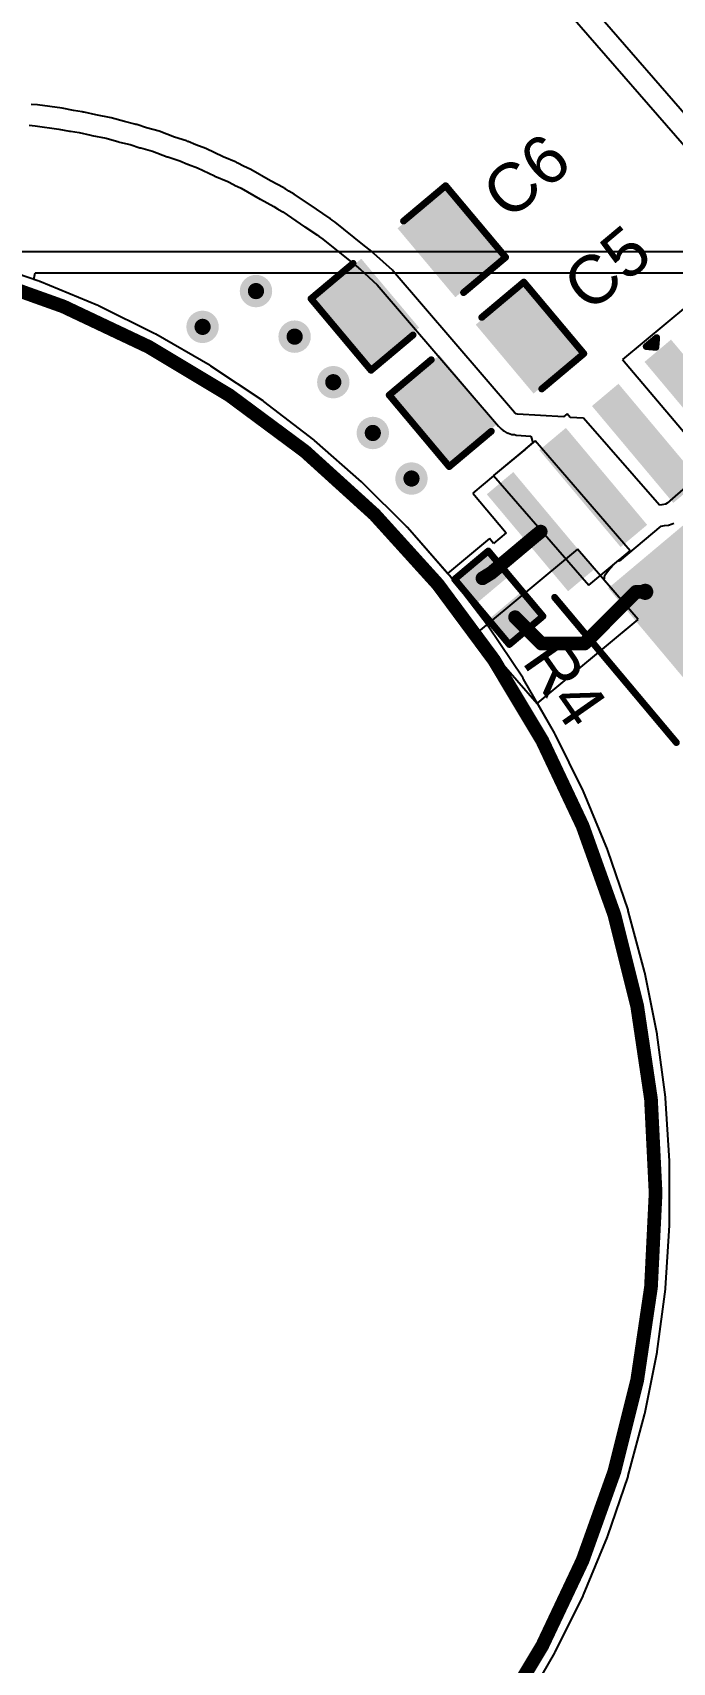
# Model space of a CAD drawing. Header units: inches. Extents: x -29.8 to 50, y -85.1 to 1.6.
# Drawn here: x 16.32 to 28.16, y -53.93 to -23.79 of the extents above; entities that cross this region are included whole.
import ezdxf

# ---------------------------------------------------------------- set-up
doc = ezdxf.new("R2010")
doc.units = ezdxf.units.IN
for name, color, linetype in [('Bottom Layer', 5, 'Continuous'), ('Mechanical 2', 216, 'Continuous'), ('Multi-Layer', 9, 'Continuous'), ('Top Layer', 1, 'Continuous'), ('Top Overlay', 2, 'Continuous'), ('Top Paste', 8, 'Continuous'), ('Top Solder', 216, 'Continuous'), ('Via Holes', 16, 'Continuous')]:
    doc.layers.add(name, color=color, linetype=linetype)
doc.styles.add('Arial', font='', dxfattribs={"height": 0.2})
doc.styles.get('Arial').set_extended_font_data('Arial')

# ---------------------------------------------------------------- blocks, each defined once
blk = doc.blocks.new('8_SO_P____P___17')
at = {"layer": 'Top Layer'}
for points in [[(-3.97500856, 2.15499696), (-1.77500788, 2.15499696), (-1.77500788, 1.65499796), (-3.97500856, 1.65499796)], [(1.7750028, 2.1549995), (3.97500348, 2.1549995), (3.97500348, 1.6550005), (1.7750028, 1.6550005)], [(-1.20000014, 1.54999944), (1.20000014, 1.54999944), (1.20000014, -1.54999944), (-1.20000014, -1.54999944)], [(-3.97500348, 0.8850045799999999), (-1.7750028, 0.8850045799999999), (-1.7750028, 0.38500558), (-3.97500348, 0.38500558)], [(1.77500026, 0.88499696), (3.97500094, 0.88499696), (3.97500094, 0.38499796), (1.77500026, 0.38499796)], [(-3.97500094, -0.38499796), (-1.77500026, -0.38499796), (-1.77500026, -0.88499696), (-3.97500094, -0.88499696)], [(1.7750028, -0.38500558), (3.97500348, -0.38500558), (3.97500348, -0.8850045799999999), (1.7750028, -0.8850045799999999)], [(-3.97500348, -1.6550005), (-1.7750028, -1.6550005), (-1.7750028, -2.1549995), (-3.97500348, -2.1549995)], [(1.77500788, -1.65499796), (3.97500856, -1.65499796), (3.97500856, -2.15499696), (1.77500788, -2.15499696)]]:
    blk.add_hatch(color=1, dxfattribs=at).paths.add_polyline_path(points)
at = {"layer": 'Top Paste'}
for points in [[(-3.97500856, 2.15499696), (-1.77500788, 2.15499696), (-1.77500788, 1.65499796), (-3.97500856, 1.65499796)], [(1.7750028, 2.1549995), (3.97500348, 2.1549995), (3.97500348, 1.6550005), (1.7750028, 1.6550005)], [(-1.20000014, 1.54999944), (1.20000014, 1.54999944), (1.20000014, -1.54999944), (-1.20000014, -1.54999944)], [(-3.97500348, 0.8850045799999999), (-1.7750028, 0.8850045799999999), (-1.7750028, 0.38500558), (-3.97500348, 0.38500558)], [(1.77500026, 0.88499696), (3.97500094, 0.88499696), (3.97500094, 0.38499796), (1.77500026, 0.38499796)], [(-3.97500094, -0.38499796), (-1.77500026, -0.38499796), (-1.77500026, -0.88499696), (-3.97500094, -0.88499696)], [(1.7750028, -0.38500558), (3.97500348, -0.38500558), (3.97500348, -0.8850045799999999), (1.7750028, -0.8850045799999999)], [(-3.97500348, -1.6550005), (-1.7750028, -1.6550005), (-1.7750028, -2.1549995), (-3.97500348, -2.1549995)], [(1.77500788, -1.65499796), (3.97500856, -1.65499796), (3.97500856, -2.15499696), (1.77500788, -2.15499696)]]:
    blk.add_hatch(color=8, dxfattribs=at).paths.add_polyline_path(points)
at = {"layer": 'Top Solder'}
for points in [[(-4.04500842, 2.22499682), (-1.70500802, 2.22499682), (-1.70500802, 1.5849981), (-4.04500842, 1.5849981)], [(1.70500294, 2.22499936), (4.04500334, 2.22499936), (4.04500334, 1.58500064), (1.70500294, 1.58500064)], [(-1.27, 1.6199993), (1.27, 1.6199993), (1.27, -1.6199993), (-1.27, -1.6199993)], [(-4.04500334, 0.9550044400000001), (-1.70500294, 0.9550044400000001), (-1.70500294, 0.31500572), (-4.04500334, 0.31500572)], [(1.7050004, 0.95499682), (4.0450008, 0.95499682), (4.0450008, 0.3149980999999999), (1.7050004, 0.3149980999999999)], [(-4.0450008, -0.3149980999999999), (-1.7050004, -0.3149980999999999), (-1.7050004, -0.95499682), (-4.0450008, -0.95499682)], [(1.70500294, -0.31500572), (4.04500334, -0.31500572), (4.04500334, -0.9550044400000001), (1.70500294, -0.9550044400000001)], [(-4.04500334, -1.58500064), (-1.70500294, -1.58500064), (-1.70500294, -2.22499936), (-4.04500334, -2.22499936)], [(1.70500802, -1.5849981), (4.04500842, -1.5849981), (4.04500842, -2.22499682), (1.70500802, -2.22499682)]]:
    blk.add_hatch(color=216, dxfattribs=at).paths.add_polyline_path(points)
at = {"layer": 'Top Overlay', "const_width": 0.127}
for points in [[(-1.778, 2.4892), (1.72719746, 2.48919746)], [(-4.11619954, 1.91840104), (-4.24319954, 2.04540104)], [(-4.243197, 1.7913985), (-4.24319954, 2.04540104)], [(-4.243197, 1.7913985), (-4.11619954, 1.91840104)], [(-1.778, -2.4892), (1.72720254, -2.48920254)]]:
    blk.add_lwpolyline(points, dxfattribs=at)
at = {"layer": 'Top Overlay', "const_width": 0.0635}
for points in [[(-1.80975, 2.4892, 1), (-1.74625, 2.4892, 1)], [(1.69544746, 2.48919746, 1), (1.75894746, 2.48919746, 1)], [(-4.27494954, 2.04540104, 1), (-4.21144954, 2.04540104, 1)], [(-4.27494954, 2.04540104, 1), (-4.21144954, 2.04540104, 1)], [(-4.274947, 1.7913985, 1), (-4.211447, 1.7913985, 1)], [(-4.274947, 1.7913985, 1), (-4.211447, 1.7913985, 1)], [(-4.14794954, 1.91840104, 1), (-4.08444954, 1.91840104, 1)], [(-4.14794954, 1.91840104, 1), (-4.08444954, 1.91840104, 1)], [(-1.80975, -2.4892, 1), (-1.74625, -2.4892, 1)], [(1.69545254, -2.48920254, 1), (1.75895254, -2.48920254, 1)]]:
    blk.add_lwpolyline(points, format="xyb", close=True, dxfattribs=at)
blk = doc.blocks.new('R___0402_18')
at = {"layer": 'Top Layer'}
for points in [[(-0.6985, -0.3175), (-0.6985, 0.3175), (-0.2412999999999999, 0.3175), (-0.2413, -0.3175)], [(0.2412999999999999, -0.3175), (0.2413, 0.3175), (0.6985, 0.3175), (0.6985, -0.3175)]]:
    blk.add_hatch(color=1, dxfattribs=at).paths.add_polyline_path(points)
at = {"layer": 'Top Paste'}
for points in [[(-0.6985, -0.3175), (-0.6985, 0.3175), (-0.2412999999999999, 0.3175), (-0.2413, -0.3175)], [(0.2412999999999999, -0.3175), (0.2413, 0.3175), (0.6985, 0.3175), (0.6985, -0.3175)]]:
    blk.add_hatch(color=8, dxfattribs=at).paths.add_polyline_path(points)
at = {"layer": 'Top Solder'}
for points in [[(-0.75350116, -0.37250116), (-0.75350116, 0.37250116), (-0.1862988399999999, 0.37250116), (-0.18629884, -0.37250116)], [(0.1862988399999999, -0.37250116), (0.18629884, 0.37250116), (0.75350116, 0.37250116), (0.75350116, -0.37250116)]]:
    blk.add_hatch(color=216, dxfattribs=at).paths.add_polyline_path(points)
at = {"layer": 'Top Overlay'}
for points, const_width in [([(0.7874, 0.4064), (-0.7874, 0.4064)], 0.127), ([(-0.7874, 0.4064), (-0.7874, -0.4064)], 0.127), ([(0.7874, 0.4064), (0.7874, -0.4064)], 0.127), ([(0.7874, -0.4064), (-0.7874, -0.4064)], 0.127), ([(0.8128, -0.4318), (-0.8128, -0.43180254)], 0.0032258)]:
    blk.add_lwpolyline(points, dxfattribs=dict(at, const_width=const_width))
for points, const_width in [([(-0.8191499999999999, 0.4064, 1), (-0.7556499999999999, 0.4064, 1)], 0.0635), ([(-0.8191499999999999, 0.4064, 1), (-0.7556499999999999, 0.4064, 1)], 0.0635), ([(0.7556499999999999, 0.4064, 1), (0.8191499999999999, 0.4064, 1)], 0.0635), ([(0.7556499999999999, 0.4064, 1), (0.8191499999999999, 0.4064, 1)], 0.0635), ([(-0.8191499999999999, -0.4064, 1), (-0.7556499999999999, -0.4064, 1)], 0.0635), ([(-0.8191499999999999, -0.4064, 1), (-0.7556499999999999, -0.4064, 1)], 0.0635), ([(-0.81360518, -0.43180254, 1), (-0.8119948199999999, -0.43180254, 1)], 0.0016129), ([(0.7556499999999999, -0.4064, 1), (0.8191499999999999, -0.4064, 1)], 0.0635), ([(0.7556499999999999, -0.4064, 1), (0.8191499999999999, -0.4064, 1)], 0.0635), ([(0.8119948199999999, -0.4318, 1), (0.81360518, -0.4318, 1)], 0.0016129)]:
    blk.add_lwpolyline(points, format="xyb", close=True, dxfattribs=dict(at, const_width=const_width))
blk = doc.blocks.new('C___0805_32')
at = {"layer": 'Top Layer'}
for points in [[(-1.524, 0.7619999999999999), (-0.508, 0.7619999999999999), (-0.508, -0.7619999999999999), (-1.524, -0.7619999999999999)], [(0.508, 0.7619999999999999), (1.524, 0.7619999999999999), (1.524, -0.7619999999999999), (0.508, -0.7619999999999999)]]:
    blk.add_hatch(color=1, dxfattribs=at).paths.add_polyline_path(points)
at = {"layer": 'Top Paste'}
for points in [[(-1.524, 0.7619999999999999), (-0.508, 0.7619999999999999), (-0.508, -0.7619999999999999), (-1.524, -0.7619999999999999)], [(0.508, 0.7619999999999999), (1.524, 0.7619999999999999), (1.524, -0.7619999999999999), (0.508, -0.7619999999999999)]]:
    blk.add_hatch(color=8, dxfattribs=at).paths.add_polyline_path(points)
at = {"layer": 'Top Solder'}
for points in [[(-1.59399986, 0.8319998599999999), (-0.4380001399999999, 0.8319998599999999), (-0.4380001399999999, -0.8319998599999999), (-1.59399986, -0.8319998599999999)], [(0.4380001399999999, 0.8319998599999999), (1.59399986, 0.8319998599999999), (1.59399986, -0.8319998599999999), (0.4380001399999999, -0.8319998599999999)]]:
    blk.add_hatch(color=216, dxfattribs=at).paths.add_polyline_path(points)
at = {"layer": 'Top Overlay', "const_width": 0.127}
for points in [[(-1.62560254, 0.8636), (-1.62559238, -0.8636025399999999)], [(-1.62560254, 0.8636), (-0.60959746, 0.8635974599999999)], [(0.6096, 0.8636), (1.62559238, 0.8636025399999999)], [(1.62559238, 0.8636025399999999), (1.62560254, -0.8636)], [(-1.62559238, -0.8636025399999999), (-0.6096, -0.8636)], [(0.60959746, -0.8635974599999999), (1.62560254, -0.8636)]]:
    blk.add_lwpolyline(points, dxfattribs=at)
at = {"layer": 'Top Overlay', "const_width": 0.0635}
for points in [[(-1.65735254, 0.8636, 1), (-1.59385254, 0.8636, 1)], [(-1.65735254, 0.8636, 1), (-1.59385254, 0.8636, 1)], [(-0.64134746, 0.8635974599999999, 1), (-0.57784746, 0.8635974599999999, 1)], [(0.57785, 0.8636, 1), (0.64135, 0.8636, 1)], [(1.59384238, 0.8636025399999999, 1), (1.65734238, 0.8636025399999999, 1)], [(1.59384238, 0.8636025399999999, 1), (1.65734238, 0.8636025399999999, 1)], [(-1.65734238, -0.8636025399999999, 1), (-1.59384238, -0.8636025399999999, 1)], [(-1.65734238, -0.8636025399999999, 1), (-1.59384238, -0.8636025399999999, 1)], [(-0.64135, -0.8636, 1), (-0.57785, -0.8636, 1)], [(0.57784746, -0.8635974599999999, 1), (0.64134746, -0.8635974599999999, 1)], [(1.59385254, -0.8636, 1), (1.65735254, -0.8636, 1)], [(1.59385254, -0.8636, 1), (1.65735254, -0.8636, 1)]]:
    blk.add_lwpolyline(points, format="xyb", close=True, dxfattribs=at)
blk = doc.blocks.new('C___0805_33')
at = {"layer": 'Top Layer'}
for points in [[(-1.524, 0.7619999999999999), (-0.508, 0.7619999999999999), (-0.508, -0.7619999999999999), (-1.524, -0.7619999999999999)], [(0.508, 0.7619999999999999), (1.524, 0.7619999999999999), (1.524, -0.7619999999999999), (0.508, -0.7619999999999999)]]:
    blk.add_hatch(color=1, dxfattribs=at).paths.add_polyline_path(points)
at = {"layer": 'Top Paste'}
for points in [[(-1.524, 0.7619999999999999), (-0.508, 0.7619999999999999), (-0.508, -0.7619999999999999), (-1.524, -0.7619999999999999)], [(0.508, 0.7619999999999999), (1.524, 0.7619999999999999), (1.524, -0.7619999999999999), (0.508, -0.7619999999999999)]]:
    blk.add_hatch(color=8, dxfattribs=at).paths.add_polyline_path(points)
at = {"layer": 'Top Solder'}
for points in [[(-1.59399986, 0.8319998599999999), (-0.4380001399999999, 0.8319998599999999), (-0.4380001399999999, -0.8319998599999999), (-1.59399986, -0.8319998599999999)], [(0.4380001399999999, 0.8319998599999999), (1.59399986, 0.8319998599999999), (1.59399986, -0.8319998599999999), (0.4380001399999999, -0.8319998599999999)]]:
    blk.add_hatch(color=216, dxfattribs=at).paths.add_polyline_path(points)
at = {"layer": 'Top Overlay', "const_width": 0.127}
for points in [[(-1.6256, 0.8636), (-1.6256, -0.8636)], [(-1.6256, 0.8636), (-0.6096, 0.8636)], [(0.6096, 0.8636), (1.6256, 0.8636)], [(1.6256, 0.8636), (1.6256, -0.8636)], [(-1.6256, -0.8636), (-0.6096, -0.8636)], [(0.6096, -0.8636), (1.6256, -0.8636)]]:
    blk.add_lwpolyline(points, dxfattribs=at)
at = {"layer": 'Top Overlay', "const_width": 0.0635}
for points in [[(-1.65735, 0.8636, 1), (-1.59385, 0.8636, 1)], [(-1.65735, 0.8636, 1), (-1.59385, 0.8636, 1)], [(-0.64135, 0.8636, 1), (-0.57785, 0.8636, 1)], [(0.57785, 0.8636, 1), (0.64135, 0.8636, 1)], [(1.59385, 0.8636, 1), (1.65735, 0.8636, 1)], [(1.59385, 0.8636, 1), (1.65735, 0.8636, 1)], [(-1.65735, -0.8636, 1), (-1.59385, -0.8636, 1)], [(-1.65735, -0.8636, 1), (-1.59385, -0.8636, 1)], [(-0.64135, -0.8636, 1), (-0.57785, -0.8636, 1)], [(0.57785, -0.8636, 1), (0.64135, -0.8636, 1)], [(1.59385, -0.8636, 1), (1.65735, -0.8636, 1)], [(1.59385, -0.8636, 1), (1.65735, -0.8636, 1)]]:
    blk.add_lwpolyline(points, format="xyb", close=True, dxfattribs=at)

msp = doc.modelspace()

# ---------------------------------------------------------------- hatches: boundary and pattern name
at = {"layer": 'Bottom Layer'}
h = msp.add_hatch(color=5, dxfattribs=at)
edge = h.paths.add_edge_path()
edge.add_arc((20.45656056, -28.56620906), 0.2999994, 0, 360)
h = msp.add_hatch(color=5, dxfattribs=at)
edge = h.paths.add_edge_path()
edge.add_arc((19.46825672, -29.22778762), 0.2999994, 0, 360)
h = msp.add_hatch(color=5, dxfattribs=at)
edge = h.paths.add_edge_path()
edge.add_arc((21.1718652, -29.40867626), 0.2999994, 0, 360)
h = msp.add_hatch(color=5, dxfattribs=at)
edge = h.paths.add_edge_path()
edge.add_arc((21.88716984, -30.25114346), 0.2999994, 0, 360)
h = msp.add_hatch(color=5, dxfattribs=at)
edge = h.paths.add_edge_path()
edge.add_arc((22.61862888, -31.19049388), 0.2999994, 0, 360)
h = msp.add_hatch(color=5, dxfattribs=at)
edge = h.paths.add_edge_path()
edge.add_arc((23.33393352, -32.03296108), 0.2999994, 0, 360)
h = msp.add_hatch(color=5, dxfattribs=at)
edge = h.paths.add_edge_path()
edge.add_arc((27.65852736, -34.12857538), 0.2999994, 0, 360)
at = {"layer": 'Top Layer'}
h = msp.add_hatch(color=1, dxfattribs=at)
edge = h.paths.add_edge_path()
edge.add_arc((20.45656056, -28.56620906), 0.2999994, 0, 360)
h = msp.add_hatch(color=1, dxfattribs=at)
edge = h.paths.add_edge_path()
edge.add_arc((19.46825672, -29.22778762), 0.2999994, 0, 360)
h = msp.add_hatch(color=1, dxfattribs=at)
edge = h.paths.add_edge_path()
edge.add_arc((21.1718652, -29.40867626), 0.2999994, 0, 360)
h = msp.add_hatch(color=1, dxfattribs=at)
edge = h.paths.add_edge_path()
edge.add_arc((21.88716984, -30.25114346), 0.2999994, 0, 360)
h = msp.add_hatch(color=1, dxfattribs=at)
edge = h.paths.add_edge_path()
edge.add_arc((22.61862888, -31.19049388), 0.2999994, 0, 360)
h = msp.add_hatch(color=1, dxfattribs=at)
edge = h.paths.add_edge_path()
edge.add_arc((23.33393352, -32.03296108), 0.2999994, 0, 360)
h = msp.add_hatch(color=1, dxfattribs=at)
edge = h.paths.add_edge_path()
edge.add_arc((27.65852736, -34.12857538), 0.2999994, 0, 360)
at = {"layer": 'Via Holes'}
h = msp.add_hatch(color=7, dxfattribs=at)
edge = h.paths.add_edge_path()
edge.add_arc((20.45656056, -28.56620906), 0.1499997, 0, 360)
h = msp.add_hatch(color=7, dxfattribs=at)
edge = h.paths.add_edge_path()
edge.add_arc((19.46825672, -29.22778762), 0.1499997, 0, 360)
h = msp.add_hatch(color=7, dxfattribs=at)
edge = h.paths.add_edge_path()
edge.add_arc((21.1718652, -29.40867626), 0.1499997, 0, 360)
h = msp.add_hatch(color=7, dxfattribs=at)
edge = h.paths.add_edge_path()
edge.add_arc((21.88716984, -30.25114346), 0.1499997, 0, 360)
h = msp.add_hatch(color=7, dxfattribs=at)
edge = h.paths.add_edge_path()
edge.add_arc((22.61862888, -31.19049388), 0.1499997, 0, 360)
h = msp.add_hatch(color=7, dxfattribs=at)
edge = h.paths.add_edge_path()
edge.add_arc((23.33393352, -32.03296108), 0.1499997, 0, 360)
h = msp.add_hatch(color=7, dxfattribs=at)
edge = h.paths.add_edge_path()
edge.add_arc((27.65852736, -34.12857538), 0.1499997, 0, 360)

# ---------------------------------------------------------------- linework, layer by layer
at = {"layer": 'Bottom Layer'}
for p, q in [((27.90481846, -27.83840508), (14.70127362, -27.83840254)), ((30.72695912, -27.83840508), (27.90481846, -27.83840508)), ((16.34753398, -28.35217342), (16.36821974, -28.2268676)), ((16.36821974, -28.2268676), (27.90481846, -28.22687014)), ((27.90481846, -28.22687014), (29.95831194, -28.22687014)), ((16.43993918, -28.38353988), (16.34753398, -28.35217342)), ((16.44737376, -28.38783248), (16.43993918, -28.38353988)), ((16.45580148, -28.38950888), (16.44737376, -28.38783248)), ((17.52948742, -28.8342451), (16.45580148, -28.38950888)), ((17.5366299, -28.83901776), (17.52948742, -28.8342451)), ((17.544923, -28.84124026), (17.5366299, -28.83901776)), ((18.58722724, -29.35524482), (17.544923, -28.84124026)), ((18.59403952, -29.36047214), (18.58722724, -29.35524482)), ((18.6021726, -29.36323312), (18.59403952, -29.36047214)), ((19.6086222, -29.94430892), (18.6021726, -29.36323312)), ((19.61507888, -29.94997312), (19.6086222, -29.94430892)), ((19.6230113, -29.95325734), (19.61507888, -29.94997312)), ((20.5893035, -30.59891264), (19.6230113, -29.95325734)), ((20.59537918, -30.60498832), (20.5893035, -30.59891264)), ((20.60308046, -30.60878562), (20.59537918, -30.60498832)), ((21.5250776, -31.3162569), (20.60308046, -30.60878562)), ((21.5307418, -31.32271612), (21.5250776, -31.3162569)), ((21.53817638, -31.32700872), (21.5307418, -31.32271612)), ((22.41192622, -32.09326576), (21.53817638, -31.32700872)), ((22.41715354, -32.10007804), (22.41192622, -32.09326576)), ((22.42429602, -32.1048507), (22.41715354, -32.10007804)), ((23.24605968, -32.92661435999999), (22.42429602, -32.1048507)), ((23.25083234, -32.93375684), (23.24605968, -32.92661435999999)), ((23.25764462, -32.93898416), (23.25083234, -32.93375684)), ((24.02390166, -33.812734), (23.25764462, -32.93898416)), ((24.0281968, -33.82017112), (24.02390166, -33.812734)), ((24.03465094, -33.82583278), (24.0281968, -33.82017112)), ((24.74212476, -34.74782991999999), (24.03465094, -33.82583278)), ((24.74592206, -34.7555312), (24.74212476, -34.74782991999999)), ((24.75199774, -34.76160688), (24.74592206, -34.7555312)), ((25.39765304, -35.72789908), (24.75199774, -34.76160688)), ((25.40093726, -35.7358315), (25.39765304, -35.72789908)), ((25.40660146, -35.74228818), (25.40093726, -35.7358315)), ((25.98767725999999, -36.74873778), (25.40660146, -35.74228818)), ((25.99043824, -36.7568734), (25.98767725999999, -36.74873778)), ((25.99566556, -36.76368567999999), (25.99043824, -36.7568734)), ((26.50967266, -37.80598738), (25.99566556, -36.76368567999999)), ((26.51189515999999, -37.81428555999999), (26.50967266, -37.80598738)), ((26.51666528, -37.82142295999999), (26.51189515999999, -37.81428555999999)), ((26.9614015, -38.8951089), (26.51666528, -37.82142295999999)), ((26.9630779, -38.90353154), (26.9614015, -38.8951089)), ((26.9673705, -38.91096865999999), (26.9630779, -38.90353154)), ((27.34093084, -40.01144398), (26.9673705, -38.91096865999999)), ((27.34205098, -40.01995806), (27.34093084, -40.01144398)), ((27.34585082, -40.02766188), (27.34205098, -40.01995806)), ((27.64663762, -41.15021234), (27.34585082, -40.02766188)), ((27.64719896, -41.1587823), (27.64663762, -41.15021234)), ((27.65048572, -41.16671726), (27.64719896, -41.1587823)), ((27.87720866, -42.3065321), (27.65048572, -41.16671726)), ((27.87720866, -42.31512238), (27.87720866, -42.3065321)), ((27.87996964, -42.32325546), (27.87720866, -42.31512238)), ((28.03166098, -43.47546042), (27.87996964, -42.32325546)), ((28.03109964, -43.48403038), (28.03166098, -43.47546042)), ((28.03332214, -43.49232602), (28.03109964, -43.48403038)), ((28.10933164, -44.65199096), (28.03332214, -43.49232602)), ((28.1082115, -44.66050757999999), (28.10933164, -44.65199096)), ((28.10988536, -44.66892768), (28.1082115, -44.66050757999999)), ((28.10988536, -45.83107674), (28.10988536, -44.66892768)), ((28.03332214, -47.0076784), (28.10933164, -45.84801599999999)), ((28.10820896, -45.83949938), (28.10988536, -45.83107674)), ((28.10933164, -45.84801599999999), (28.10820896, -45.83949938)), ((28.03109964, -47.01597404), (28.03332214, -47.0076784)), ((28.03166098, -47.02454146), (28.03109964, -47.01597404)), ((27.87996964, -48.17674896), (28.03166098, -47.02454146)), ((27.65048572, -49.33328716), (27.87720866, -48.19346978)), ((27.87720866, -48.18488204), (27.87996964, -48.17674896)), ((27.87720866, -48.19346978), (27.87720866, -48.18488204)), ((27.34585082, -50.47234253999999), (27.64663762, -49.34979208)), ((27.64663762, -49.34979208), (27.64719896, -49.34122212)), ((27.64719896, -49.34122212), (27.65048572, -49.33328716)), ((26.9673705, -51.58903322), (27.34093084, -50.48856043999999)), ((27.34093084, -50.48856043999999), (27.34205098, -50.48004636)), ((27.34205098, -50.48004636), (27.34585082, -50.47234253999999)), ((26.51666528, -52.67858146), (26.9614015, -51.60489552)), ((26.9614015, -51.60489552), (26.9630779, -51.59646779999999)), ((26.9630779, -51.59646779999999), (26.9673705, -51.58903322)), ((25.99566556, -53.73632127999999), (26.50967012, -52.69401704)), ((26.50967012, -52.69401704), (26.51189262, -52.68572394)), ((26.51189262, -52.68572394), (26.51666528, -52.67858146)), ((25.40660146, -54.75771623999999), (25.98767725999999, -53.75126664)), ((25.98767725999999, -53.75126664), (25.99043824, -53.74313356)), ((25.99043824, -53.74313356), (25.99566556, -53.73632127999999))]:
    msp.add_line(p, q, dxfattribs=at)
at = {"layer": 'Mechanical 2', "const_width": 0.254}
msp.add_lwpolyline([(37.49466719999999, -16.44645174, -2.5025245443781), (-17.29284832, -16.44645174)], format="xyb", dxfattribs=at)
at = {"layer": 'Mechanical 2'}
for points, const_width in [([(27.8509095, -45.25000094, 1), (-7.64909062, -45.25000094, 1)], 0.254), ([(27.7874095, -45.25000094, 1), (27.9144095, -45.25000094, 1)], 0.127)]:
    msp.add_lwpolyline(points, format="xyb", close=True, dxfattribs=dict(at, const_width=const_width))
at = {"layer": 'Multi-Layer'}
for p, q in [((16.35669576, -28.6287718), (15.25622044, -28.25521146)), ((17.4303817, -29.07350802), (16.35669576, -28.6287718)), ((18.4726834, -29.58751258), (17.4303817, -29.07350802)), ((19.479133, -30.16858838), (18.4726834, -29.58751258)), ((20.4454252, -30.81424368), (19.479133, -30.16858838)), ((21.36742234, -31.5217175), (20.4454252, -30.81424368)), ((22.24117218, -32.28797454), (21.36742234, -31.5217175)), ((23.06293584, -33.1097382), (22.24117218, -32.28797454)), ((23.82919288, -33.98348804), (23.06293584, -33.1097382)), ((24.5366667, -34.90548518), (23.82919288, -33.98348804)), ((25.182322, -35.87177738), (24.5366667, -34.90548518)), ((25.7633978, -36.87822698), (25.182322, -35.87177738)), ((26.27740236, -37.92052868), (25.7633978, -36.87822698)), ((26.72213858, -38.99421462), (26.27740236, -37.92052868)), ((27.09569892, -40.09468993999999), (26.72213858, -38.99421462)), ((27.39648572, -41.21724039999999), (27.09569892, -40.09468993999999)), ((27.62320866, -42.35705778), (27.39648572, -41.21724039999999)), ((27.7749, -43.50926527999999), (27.62320866, -42.35705778)), ((27.8509095, -44.66892768), (27.7749, -43.50926527999999)), ((27.8509095, -45.25000094), (27.8509095, -44.66892768)), ((27.8509095, -45.83107674), (27.8509095, -45.25000094)), ((27.7749, -46.99073914), (27.8509095, -45.83107674)), ((27.62320866, -48.14294664), (27.7749, -46.99073914)), ((27.39648572, -49.28276401999999), (27.62320866, -48.14294664)), ((27.09569892, -50.40531447999999), (27.39648572, -49.28276401999999)), ((26.72213858, -51.5057898), (27.09569892, -50.40531447999999)), ((26.27740236, -52.57947573999999), (26.72213858, -51.5057898)), ((25.7633978, -53.62177743999999), (26.27740236, -52.57947573999999)), ((25.182322, -54.62822704), (25.7633978, -53.62177743999999))]:
    msp.add_line(p, q, dxfattribs=at)
at = {"layer": 'Top Layer'}
for p, q in [((30.09784938, -27.25772552), (24.59655228, -20.93131196)), ((24.30341596, -21.1862162), (29.80471306, -27.51262976)), ((16.41706648, -25.12440238), (16.2986847, -25.11302318)), ((16.41712744, -25.12440238), (16.41706648, -25.12440238)), ((16.41713506, -25.12441254), (16.41712744, -25.12439984)), ((16.41712744, -25.12439984), (16.41712744, -25.12440238)), ((16.87339526, -25.18528872), (16.41713506, -25.12441254)), ((17.07878982, -25.22547406), (16.87339526, -25.18528872)), ((17.24168256, -25.24895382), (17.07878982, -25.22547406)), ((17.25796396, -25.25470438), (17.24168256, -25.24895382)), ((17.2752258, -25.25530382), (17.25796396, -25.25470438)), ((17.49229928, -25.3063756), (17.2752258, -25.25530382)), ((17.77671324, -25.36201938), (17.49229928, -25.3063756)), ((16.26151434, -25.49970516), (16.37269776, -25.51039094)), ((16.37269776, -25.51039094), (16.81038294, -25.56879062)), ((16.81038294, -25.56879062), (17.00420018, -25.60671028)), ((17.00420018, -25.60671028), (17.01406554, -25.6066798)), ((17.01406554, -25.6066798), (17.02336702, -25.60996402)), ((17.02336702, -25.60996402), (17.1862623, -25.63344632)), ((18.02299418, -25.43123184), (17.77671324, -25.36201938)), ((18.21722544, -25.47692898), (18.02299418, -25.43123184)), ((18.23294296, -25.48408924), (18.21722544, -25.47692898)), ((18.2500778, -25.48619998), (18.23294296, -25.48408924)), ((18.4298844, -25.5455801), (18.2500778, -25.48619998)), ((18.66283034, -25.61104606), (18.4298844, -25.5455801)), ((18.94846858, -25.71684214), (18.66283034, -25.61104606)), ((17.1862623, -25.63344632), (17.18626992, -25.63344632)), ((17.18626992, -25.63344632), (17.40333324, -25.68451556)), ((17.40333324, -25.68451556), (17.41080084, -25.68477464)), ((17.41080084, -25.68477464), (17.41771218, -25.68761182)), ((17.41771218, -25.68761182), (17.68672358, -25.74024316)), ((17.68672358, -25.74024316), (17.91789406, -25.80520874)), ((17.91789406, -25.80520874), (17.9263294, -25.80586406)), ((17.9263294, -25.80586406), (17.93402814, -25.8093718)), ((17.93402814, -25.8093718), (18.12825686, -25.85506894)), ((18.12825686, -25.85506894), (18.12826194, -25.85507148)), ((18.12826194, -25.85507148), (18.308066, -25.9144516)), ((18.308066, -25.9144516), (18.31687726, -25.91553618)), ((18.31687726, -25.91553618), (18.32478428, -25.919557)), ((18.32478428, -25.919557), (18.54260452, -25.980771)), ((19.16896344, -25.7896614), (18.94846858, -25.71684214)), ((19.18398754, -25.7981704), (19.16896344, -25.7896614)), ((19.200876, -25.80177974), (19.18398754, -25.7981704)), ((19.3421508, -25.86265846), (19.200876, -25.80177974)), ((19.5259706, -25.93074316), (19.3421508, -25.86265846)), ((18.54260452, -25.980771), (18.81354378, -26.08112385999999)), ((18.81354378, -26.08112385999999), (18.82051354, -26.08223638)), ((18.82051354, -26.08223638), (18.82664764, -26.0857111)), ((18.82664764, -26.0857111), (19.0471425, -26.15853036)), ((19.0471425, -26.15853036), (19.1884173, -26.21940908)), ((19.1884173, -26.21940908), (19.19846808, -26.22155792)), ((19.19846808, -26.22155792), (19.20722346, -26.22693764)), ((19.8499984, -26.08150232), (19.5259706, -25.93074316)), ((20.08960168, -26.18475332), (19.8499984, -26.08150232)), ((20.10382314, -26.1945501), (20.08960168, -26.18475332)), ((20.12032806, -26.19962756), (20.10382314, -26.1945501)), ((20.2233149, -26.2551926), (20.12032806, -26.19962756)), ((19.20722346, -26.22693764), (19.37634174, -26.28957912)), ((19.37634174, -26.28957912), (19.68612776, -26.43371142)), ((19.68612776, -26.43371142), (19.69161416, -26.43505)), ((19.69161416, -26.43505), (19.6962649, -26.43825294)), ((19.6962649, -26.43825294), (19.93586818, -26.54150394)), ((20.36050792, -26.31902534), (20.2233149, -26.2551926)), ((20.72420544, -26.5254486), (20.36050792, -26.31902534)), ((20.9719799, -26.65913642), (20.72420544, -26.5254486)), ((19.93586818, -26.54150394), (20.0388601, -26.59707152)), ((20.0388601, -26.59707152), (20.05001832, -26.60050306)), ((20.05001832, -26.60050306), (20.05944172, -26.6074017)), ((20.05944172, -26.6074017), (20.18241836, -26.66462028)), ((20.18241836, -26.66462028), (20.53245576, -26.86329146)), ((20.98528188, -26.6701397), (20.9719799, -26.65913642)), ((21.00128388, -26.67664972), (20.98528188, -26.6701397)), ((21.06757026, -26.72033518), (21.00128388, -26.67664972)), ((21.16100162, -26.77336276), (21.06757026, -26.72033518)), ((21.57355604, -27.05378892), (21.16100162, -26.77336276)), ((20.53245576, -26.86329146), (20.53648166, -26.86462496)), ((20.53648166, -26.86462496), (20.53974556, -26.86732498)), ((20.53974556, -26.86732498), (20.78752002, -27.0010128)), ((20.78752002, -27.0010128), (20.78753018, -27.00101534)), ((20.78753018, -27.00101534), (20.85380386, -27.04469572)), ((20.85380386, -27.04469572), (20.86592474, -27.04962586)), ((20.86592474, -27.04962586), (20.87582312, -27.05817804)), ((20.87582312, -27.05817804), (20.9556096, -27.10346116)), ((20.9556096, -27.10346116), (21.355177, -27.37506082)), ((21.80933154, -27.20916834), (21.57355604, -27.05378892)), ((21.355177, -27.37506082), (21.35778558, -27.37616572)), ((21.35778558, -27.37616572), (21.35979726, -27.378152)), ((21.35979726, -27.378152), (21.5955753, -27.53353396)), ((21.82162006, -27.22130192), (21.80933154, -27.20916834)), ((21.83698452, -27.22918862), (21.82162006, -27.22130192)), ((21.86922474, -27.25476134), (21.83698452, -27.22918862)), ((21.92223708, -27.29079632), (21.86922474, -27.25476134)), ((22.43599526, -27.70434134), (21.92223708, -27.29079632)), ((21.5955753, -27.53353396), (21.62781806, -27.55910922)), ((21.62781806, -27.55910922), (21.64069332, -27.5657183)), ((21.64069332, -27.5657183), (21.65084316, -27.5760307)), ((21.65084316, -27.5760307), (21.69087864, -27.60324426)), ((21.69087864, -27.60324426), (22.1924118, -28.00695186)), ((22.59846636, -27.83321586), (22.43599526, -27.70434134)), ((16.43993918, -28.38353988), (15.3394664, -28.00997954)), ((22.1924118, -28.00695186), (22.19366656, -28.00760718)), ((22.19366656, -28.00760718), (22.1945835, -28.00868668)), ((22.1945835, -28.00868668), (22.35510896, -28.13601688)), ((22.60356668, -27.83922296), (22.59846636, -27.83321586)), ((22.61286054, -27.8467058), (22.60356668, -27.83922296)), ((22.61799134, -27.84978174), (22.61286054, -27.8467058)), ((22.62833676, -27.8591645), (22.61799134, -27.84978174)), ((22.63925114, -27.86794782), (22.62833676, -27.8591645)), ((22.97970258, -28.17776178), (22.63925114, -27.86794782)), ((22.35510896, -28.13601688), (22.35994766, -28.141803)), ((22.35994766, -28.141803), (22.36924152, -28.14928584)), ((22.36924152, -28.14928584), (22.3759903, -28.15281136)), ((22.3759903, -28.15281136), (22.37779624, -28.15525737999999)), ((22.37779624, -28.15525737999999), (22.38414878, -28.16103842)), ((22.38414878, -28.16103842), (22.38478886, -28.16180296)), ((22.38478886, -28.16180296), (22.38652114, -28.16319742)), ((22.38652114, -28.16319742), (22.70040672, -28.44883566)), ((22.99562076, -28.19634188), (22.97970258, -28.17776178)), ((22.99563854, -28.19635458), (22.99562076, -28.19634188)), ((25.23780068, -30.81327848), (22.99563854, -28.19635458)), ((29.288486, -28.12259806), (27.23934862, -29.83372494)), ((16.44737376, -28.38783248), (16.43993918, -28.38353988)), ((16.45580148, -28.38950888), (16.44737376, -28.38783248)), ((17.52948742, -28.8342451), (16.45580148, -28.38950888)), ((22.70040672, -28.44883566), (22.70061754, -28.44908204)), ((22.70061754, -28.44908204), (22.7006404, -28.44909982)), ((22.7006404, -28.44909982), (24.94280508, -31.0660288)), ((17.5366299, -28.83901776), (17.52948742, -28.8342451)), ((17.544923, -28.84124026), (17.5366299, -28.83901776)), ((18.58722724, -29.35524482), (17.544923, -28.84124026)), ((18.59403952, -29.36047214), (18.58722724, -29.35524482)), ((18.6021726, -29.36323312), (18.59403952, -29.36047214)), ((19.6086222, -29.94430892), (18.6021726, -29.36323312)), ((27.23934862, -29.83372494), (28.8741231, -31.76578102)), ((19.61507888, -29.94997312), (19.6086222, -29.94430892)), ((19.6230113, -29.95325734), (19.61507888, -29.94997312)), ((20.5893035, -30.59891264), (19.6230113, -29.95325734)), ((20.59537918, -30.60498832), (20.5893035, -30.59891264)), ((20.60308046, -30.60878562), (20.59537918, -30.60498832)), ((21.5250776, -31.3162569), (20.60308046, -30.60878562)), ((25.26314226, -30.83256978), (25.23780068, -30.81327848)), ((25.26416842, -30.8337331), (25.26314226, -30.83256978)), ((25.26576608, -30.83385502), (25.26416842, -30.8337331)), ((25.2963553, -30.84243006), (25.26576608, -30.83385502)), ((26.14504042, -30.89475152), (25.2963553, -30.84243006)), ((26.2134096, -30.83738308), (26.14504042, -30.89475152)), ((26.26790275999999, -30.9023258), (26.2134096, -30.83738308)), ((26.51619792, -30.91763184), (26.26790275999999, -30.9023258)), ((27.92535944, -32.52385925999999), (26.51619792, -30.91763184)), ((21.5307418, -31.32271612), (21.5250776, -31.3162569)), ((21.53817638, -31.32700872), (21.5307418, -31.32271612)), ((22.41192622, -32.09326576), (21.53817638, -31.32700872)), ((25.62455378, -31.3341639), (24.84944992, -31.97915372)), ((24.94280508, -31.0660288), (24.97105242, -31.08822586)), ((24.97105242, -31.08822586), (24.9718195, -31.08954412)), ((24.9718195, -31.08954412), (24.97284566, -31.09070744)), ((24.97284566, -31.09070744), (24.97797138, -31.0946165)), ((24.97797138, -31.0946165), (25.0025027, -31.12237362)), ((25.0025027, -31.12237362), (25.02784428, -31.14166492)), ((25.02784428, -31.14166492), (25.05747846, -31.15613784)), ((25.05747846, -31.15613784), (25.06198442, -31.1596786)), ((25.06198442, -31.1596786), (25.06259402, -31.15984878)), ((25.06259402, -31.15984878), (25.08863156, -31.18027546)), ((25.08863156, -31.18027546), (25.0912249, -31.18099936)), ((25.0912249, -31.18099936), (25.09336104, -31.18263004)), ((25.09336104, -31.18263004), (25.12539298, -31.19111364)), ((25.12539298, -31.19111364), (25.1258959, -31.19149718)), ((25.1258959, -31.19149718), (25.13150676, -31.192978)), ((25.13150676, -31.192978), (25.1609098, -31.2079005)), ((25.1609098, -31.2079005), (25.19149902, -31.21647553999999)), ((25.19149902, -31.21647553999999), (25.22831886, -31.21931525999999)), ((25.22831886, -31.21931525999999), (25.23461044, -31.22107294)), ((25.23461044, -31.22107294), (25.2362081, -31.22119486)), ((25.2362081, -31.22119486), (25.23776258, -31.2210069)), ((25.23776258, -31.2210069), (25.2724539, -31.23015852)), ((25.2724539, -31.23015852), (25.54201648, -31.24677774)), ((25.54201648, -31.24677774), (25.58175986, -31.3673998)), ((27.37743318, -33.37239452), (25.62455378, -31.3341639)), ((25.44109974, -31.48682044), (24.84944992, -31.97915372)), ((25.4412369, -31.48530914), (25.44109974, -31.48682044)), ((25.58175986, -31.3673998), (25.4412369, -31.48531168)), ((25.4412369, -31.48531168), (25.4412369, -31.48530914)), ((28.8512504, -31.79797298), (28.06683998, -32.49121771999999)), ((22.41715354, -32.10007804), (22.41192622, -32.09326576)), ((22.42429602, -32.1048507), (22.41715354, -32.10007804)), ((23.24605968, -32.92661435999999), (22.42429602, -32.1048507)), ((24.84922386, -31.9820671), (24.46835594, -32.30165244)), ((24.84944992, -31.97915118), (24.84922386, -31.9820671)), ((24.84944992, -31.97915372), (24.84944992, -31.97915118)), ((24.84944992, -31.97915372), (26.61797318, -34.00250756)), ((24.46835594, -32.30165244), (25.08719392, -33.03915668)), ((27.96339594, -32.51896214), (27.92535944, -32.52385925999999)), ((28.03596628, -32.50912472), (27.96339594, -32.51896214)), ((28.06683998, -32.49121771999999), (28.03596628, -32.50912472)), ((23.25083234, -32.93375684), (23.24605968, -32.92661435999999)), ((23.25764462, -32.93898416), (23.25083234, -32.93375684)), ((24.002873, -33.7887564), (23.25764462, -32.93898416)), ((24.77487044, -33.14097258), (24.002873, -33.7887564)), ((24.85378062, -33.23501354), (24.77487044, -33.14097258)), ((25.08719392, -33.03915668), (24.85378062, -33.23501354)), ((27.18190652, -33.55976016), (27.95407922, -32.9118341)), ((27.95407922, -32.9118341), (28.01300214, -32.90424712)), ((28.01300214, -32.90424712), (28.01303769999999, -32.90423441999999)), ((28.01303769999999, -32.90423441999999), (28.01558024, -32.90390676)), ((28.01558024, -32.90390676), (28.08814804, -32.89406934)), ((28.08814804, -32.89406934), (28.15983446, -32.86942879999999)), ((28.15983446, -32.86942879999999), (28.19055321999999, -32.85893352)), ((26.40659438, -33.33756604), (24.53093138, -34.89837572)), ((27.52804756, -34.6415741), (26.40659438, -33.33756604)), ((26.61797318, -34.00250756), (27.37743318, -33.37239452)), ((26.90881842, -33.82277715999999), (26.9812008, -33.7281774)), ((26.9812008, -33.7281774), (27.06222934, -33.63391546)), ((27.06222934, -33.63391546), (27.16947068, -33.54493926)), ((27.16947068, -33.54493926), (27.18190652, -33.55976016)), ((26.90147528, -33.91300811999999), (26.90881842, -33.82277715999999)), ((27.52804756, -34.6415741), (26.90147528, -33.91300811999999)), ((25.66067766, -36.19090552), (27.52804756, -34.6415741)), ((25.66401268, -36.18813692), (27.52804756, -34.6415741)), ((24.53093138, -34.89837572), (25.66067766, -36.19090552)), ((25.98767725999999, -36.74873778), (25.66401268, -36.18813692)), ((25.99043824, -36.7568734), (25.98767725999999, -36.74873778)), ((25.99566556, -36.76368567999999), (25.99043824, -36.7568734)), ((26.50967266, -37.80598738), (25.99566556, -36.76368567999999)), ((26.51189515999999, -37.81428555999999), (26.50967266, -37.80598738)), ((26.51666528, -37.82142295999999), (26.51189515999999, -37.81428555999999)), ((26.9614015, -38.8951089), (26.51666528, -37.82142295999999)), ((26.9630779, -38.90353154), (26.9614015, -38.8951089)), ((26.9673705, -38.91096865999999), (26.9630779, -38.90353154)), ((27.34093084, -40.01144398), (26.9673705, -38.91096865999999)), ((27.34205098, -40.01995806), (27.34093084, -40.01144398)), ((27.34585082, -40.02766188), (27.34205098, -40.01995806)), ((27.64663762, -41.15021234), (27.34585082, -40.02766188)), ((27.64719896, -41.1587823), (27.64663762, -41.15021234)), ((27.65048572, -41.16671726), (27.64719896, -41.1587823)), ((27.87720866, -42.3065321), (27.65048572, -41.16671726)), ((27.87720866, -42.31512238), (27.87720866, -42.3065321)), ((27.87996964, -42.32325546), (27.87720866, -42.31512238)), ((28.03166098, -43.47546042), (27.87996964, -42.32325546)), ((28.03109964, -43.48403038), (28.03166098, -43.47546042)), ((28.03332214, -43.49232602), (28.03109964, -43.48403038)), ((28.10933164, -44.65199096), (28.03332214, -43.49232602)), ((28.1082115, -44.66050757999999), (28.10933164, -44.65199096)), ((28.10988536, -44.66892768), (28.1082115, -44.66050757999999)), ((28.10988536, -45.83107674), (28.10988536, -44.66892768)), ((28.03332214, -47.0076784), (28.10933164, -45.84801599999999)), ((28.10820896, -45.83949938), (28.10988536, -45.83107674)), ((28.10933164, -45.84801599999999), (28.10820896, -45.83949938)), ((28.03109964, -47.01597404), (28.03332214, -47.0076784)), ((28.03166098, -47.02454146), (28.03109964, -47.01597404)), ((27.87996964, -48.17674896), (28.03166098, -47.02454146)), ((27.65048572, -49.33328716), (27.87720866, -48.19346978)), ((27.87720866, -48.18488204), (27.87996964, -48.17674896)), ((27.87720866, -48.19346978), (27.87720866, -48.18488204)), ((27.34585082, -50.47234253999999), (27.64663762, -49.34979208)), ((27.64663762, -49.34979208), (27.64719896, -49.34122212)), ((27.64719896, -49.34122212), (27.65048572, -49.33328716)), ((26.9673705, -51.58903322), (27.34093084, -50.48856043999999)), ((27.34093084, -50.48856043999999), (27.34205098, -50.48004636)), ((27.34205098, -50.48004636), (27.34585082, -50.47234253999999)), ((26.51666528, -52.67858146), (26.9614015, -51.60489552)), ((26.9614015, -51.60489552), (26.9630779, -51.59646779999999)), ((26.9630779, -51.59646779999999), (26.9673705, -51.58903322)), ((25.99566556, -53.73632127999999), (26.50967012, -52.69401704)), ((26.50967012, -52.69401704), (26.51189262, -52.68572394)), ((26.51189262, -52.68572394), (26.51666528, -52.67858146)), ((25.40660146, -54.75771623999999), (25.98767725999999, -53.75126664)), ((25.98767725999999, -53.75126664), (25.99043824, -53.74313356)), ((25.99043824, -53.74313356), (25.99566556, -53.73632127999999))]:
    msp.add_line(p, q, dxfattribs=at)
at = {"layer": 'Top Layer', "const_width": 0.254}
for points in [[(24.81161662, -33.77749912), (25.62875748, -33.09183628)], [(25.62875748, -33.09183628), (25.7247771, -33.01491238)], [(24.64728624, -33.87801962), (24.81161662, -33.77749912)], [(26.53268251999999, -35.08598265999999), (27.4900898, -34.12857538)], [(27.4900898, -34.12857538), (27.65852736, -34.12857538)], [(25.25137952, -34.59794706), (25.25138206, -34.59794706)], [(25.25138206, -34.59794706), (25.73941766, -35.08598265999999)], [(25.73941766, -35.08598265999999), (26.53268251999999, -35.08598265999999)]]:
    msp.add_lwpolyline(points, dxfattribs=at)
at = {"layer": 'Top Layer', "const_width": 0.127}
for points in [[(25.56525748, -33.09183628, 1), (25.69225747999999, -33.09183628, 1)], [(25.56525748, -33.09183628, 1), (25.69225747999999, -33.09183628, 1)], [(25.6612771, -33.01491238, 1), (25.7882771, -33.01491238, 1)], [(24.58378624, -33.87801962, 1), (24.71078624, -33.87801962, 1)], [(24.74811662, -33.77749912, 1), (24.87511662, -33.77749912, 1)], [(24.74811662, -33.77749912, 1), (24.87511662, -33.77749912, 1)], [(27.4265898, -34.12857538, 1), (27.5535898, -34.12857538, 1)], [(27.4265898, -34.12857538, 1), (27.5535898, -34.12857538, 1)], [(27.59502736, -34.12857538, 1), (27.72202736, -34.12857538, 1)], [(25.18787952, -34.59794706, 1), (25.31487952, -34.59794706, 1)], [(25.18788206, -34.59794706, 1), (25.31488206, -34.59794706, 1)], [(25.18788206, -34.59794706, 1), (25.31488206, -34.59794706, 1)], [(25.67591766, -35.08598265999999, 1), (25.80291765999999, -35.08598265999999, 1)], [(25.67591766, -35.08598265999999, 1), (25.80291765999999, -35.08598265999999, 1)], [(26.46918252, -35.08598265999999, 1), (26.59618252, -35.08598265999999, 1)], [(26.46918252, -35.08598265999999, 1), (26.59618252, -35.08598265999999, 1)]]:
    msp.add_lwpolyline(points, format="xyb", close=True, dxfattribs=at)

# ---------------------------------------------------------------- block references
for name, p, rotation in [('C___0805_32', (23.27549066, -28.32409118), 40), ('C___0805_33', (24.72225434, -30.1059088), 40), ('8_SO_P____P___17', (29.03210856, -33.9927819), 310), ('R___0402_18', (24.94933288, -34.23798334), 130)]:
    msp.add_blockref(name, p, dxfattribs=dict(rotation=rotation))

# ---------------------------------------------------------------- texts
at = {"layer": 'Top Overlay', "style": 'Arial'}
for s, rotation, p in [('C6', 40, (25.13072444, -27.28525658)), ('C5', 40, (26.62581924, -28.99042462)), ('R4', 305, (25.36067064, -35.42114328))]:
    msp.add_text(s, height=0.889, rotation=rotation, dxfattribs=at).set_placement(p)

doc.saveas('drawing.dxf')
